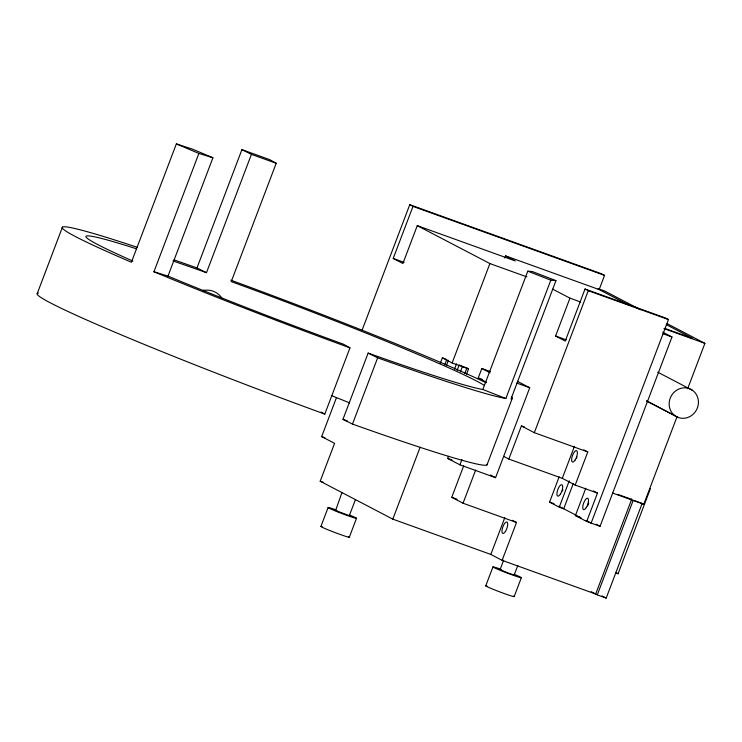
<?xml version="1.0" encoding="UTF-8"?>
<svg xmlns="http://www.w3.org/2000/svg" width="742" height="742" viewBox="0 0 742 742"><rect width="100%" height="100%" fill="white"/><g stroke="black" fill="none" stroke-linecap="round" stroke-linejoin="round"><path stroke-width="1.11" d="M37.285 293.405L62.449 227.145M212.926 157.768L198.884 153.436L153.937 271.757L167.98 276.089L212.926 157.768L192.772 149.253L176.355 143.911L131.408 262.232A240.742 10.917 20.8 0 1 137.483 247.392M241.92 149.634L251.427 154.364L206.48 272.685L196.973 267.955L241.92 149.634L269.596 159.604L276.2 163.286L231.254 281.608A215.393 9.767 20.8 0 1 483.979 385.172M38.426 293.081A240.742 10.917 20.8 0 0 324.792 414.11L349.964 347.85L343.37 344.167A215.393 9.767 20.8 0 1 167.98 276.089M631.794 498.967L595.678 594.036L502.121 560.34L490.824 554.441L392.815 519.14L320.192 481.215L334.577 443.345L321.666 436.602L336.478 397.591M362.003 330.403L409.76 204.699L601.326 273.696L604.554 275.384L599.156 289.584L505.599 255.888L504.783 258.049M505.599 255.888L515.282 260.943L417.273 225.642L402.887 263.503L393.204 258.448L412.988 206.387L409.76 204.699M487.179 464.195A240.742 10.917 20.8 0 1 352.478 424.081L342.962 419.351L368.134 353.09A215.393 9.767 20.8 0 0 482.847 389.494L505.858 398.51L550.805 280.188L555.962 280.634L511.015 398.955A240.742 10.917 20.8 0 0 511.572 396.877M352.478 424.081L377.65 357.82L368.134 353.09M320.896 526.523L328.085 507.593M355.381 499.802L349.306 515.634L335.625 510.515L342.025 492.391M349.343 537.18L356.531 518.25M440.294 363.246L442.343 357.839L445.905 359.119M444.746 364.851L446.795 359.443M446.359 365.695L448.409 360.287M392.815 519.14L420.12 447.259M466.468 374.265L468.527 368.857L452.138 362.959L489.896 263.568L417.273 225.642M454.475 369.21L456.534 363.803M457.109 370.369L459.168 364.962L468.527 368.857M460.402 371.816L462.461 366.409M464.854 373.421L466.913 368.013M517.462 381.342L529.732 387.741L495.573 477.672L459.929 464.835L447.667 458.426L448.465 456.321M486.409 382.241L478.228 377.966L481.827 368.505L490.462 371.612M482.847 389.494L527.794 271.173L532.404 271.572L555.962 280.634M459.929 464.835L461.932 459.576M502.121 560.34L516.506 522.479L463.045 503.224L451.748 497.316L463.676 465.911M463.045 503.224L475.659 470.001M486.993 464.891L512.166 398.63M662.717 332.156L671.964 336.989L600.055 526.301L586.69 521.487L597.477 493.087L575.198 485.064L562.288 478.321L508.827 459.066L521.413 425.936L524.622 427.095M586.004 520.411L591.142 523.091L668.449 319.579L665.222 317.891L585.03 289.009L565.256 341.07L555.572 336.015L569.949 298.154L552.707 289.148M575.198 485.064L587.785 451.934L534.323 432.679L588.258 290.697L585.03 289.009M490.824 554.441L504.801 517.656M485.741 585.902L492.929 566.971M517.823 565.478L514.141 575.004L507.76 572.889L500.071 569.643L503.67 560.173M573.297 483.524L563.707 508.762L559.255 507.157L549.572 502.102L559.153 476.856M514.178 596.549L521.366 577.619M562.288 478.321L574.466 446.267M559.255 507.157L569.235 480.862M586.69 521.487L575.393 515.588L585.781 488.245M634.243 500.581L642.164 503.428L606.205 598.089L597.291 594.88L633.251 500.219M612.521 493.013L643.778 504.272L677.001 416.791M687.667 388.715L704.9 343.361L667.123 323.633M615.888 572.972L618.067 573.761L650.428 488.57M335.226 510.273L336.868 510.626M500.071 569.643L501.713 569.995M251.427 154.364L276.2 163.286M412.988 206.387L604.554 275.384M598.905 288.963L604.841 291.105L640.578 309.766M588.258 290.697L668.449 319.579M489.896 263.568L526.839 276.868M664.739 328.372L692.759 338.463L666.26 324.625M663.942 328.604L704.9 343.361M569.949 298.154L580.643 302.003M663.051 333.779L671.964 336.989M393.204 258.448L404.102 262.371M555.572 336.015L566.257 339.864M516.766 383.076L529.732 387.741M478.228 377.966L482.421 379.477M617.696 494.358L631.637 499.375M447.667 458.426L451.989 459.984M549.572 502.102L554.024 503.707M575.393 515.588L579.845 517.193M321.666 436.602L324.931 437.78M451.748 497.316L457.091 499.245M320.192 481.215L323.456 482.383M527.794 271.173L550.805 280.188M198.884 153.436L176.355 143.911M597.969 288.963L629.68 305.518M657.764 372.187L692.601 390.394A15.461 14.423 -62.4 0 1 689.522 416.744A15.461 14.423 -62.4 0 1 669.247 402.081A15.461 14.423 -62.4 0 1 692.601 390.394M646.514 400.893L674.97 415.752M646.801 401.06L678.299 417.505M481.827 368.505L489.998 372.772M442.343 357.839L452.138 362.959M583.806 449.865L587.785 451.934M521.413 425.936L534.323 432.679M642.164 503.428L643.778 504.272M593.368 490.944L597.477 493.087M503.66 456.367L508.827 459.066M596.039 524.204L600.055 526.301M558.865 506.239L577.1 515.755M579.103 516.803L581.107 517.851M490.462 475.001L495.573 477.672M616.055 572.703L618.067 573.761M512.397 520.327L516.506 522.479M602.105 595.947L606.205 598.089M591.142 591.662L597.291 594.88M321.026 412.005L324.792 414.11M349.463 514.994A15.267 0.696 20.8 0 1 353.099 517.499A15.267 0.696 20.8 0 1 331.099 509.133A15.267 0.696 20.8 0 1 335.736 509.773M576.534 458.445A6.084 2.17 -70.2 0 1 577.026 456.942M348.545 536.689A15.267 0.696 20.8 0 1 334.475 532.348A15.267 0.696 20.8 0 1 322.186 526.644M514.299 574.364A15.267 0.696 20.8 0 1 517.935 576.868A15.267 0.696 20.8 0 1 495.944 568.502A15.267 0.696 20.8 0 1 500.581 569.142M513.371 596.058A15.267 0.696 20.8 0 1 499.31 591.717A15.267 0.696 20.8 0 1 487.03 586.013M587.655 506.016A6.084 2.17 -70.2 0 1 588.768 503.076M562.325 491.028A6.084 2.17 -70.2 0 1 562.946 489.59M132.846 261.054A215.393 9.767 20.8 0 1 136.472 248.802M173.034 260.98A215.393 9.767 20.8 0 1 206.48 272.685M203.66 290.001A20.275 18.921 -62.4 0 1 204.189 291.152M221.802 297.969A20.284 19.162 -61.7 0 0 214.16 291.615L213.01 291.152A20.284 18.689 -63 0 0 203.243 290.539M505.858 398.51A240.742 10.917 20.8 0 1 377.65 357.82M349.964 347.85A240.742 10.917 20.8 0 1 153.937 271.757M173.999 259.858A240.742 10.917 20.8 0 1 196.973 267.955M230.743 280.142A240.742 10.917 20.8 0 1 486.14 382.77M347.33 420.899A215.393 9.767 20.8 0 1 342.962 419.351M331.303 395.542A215.393 9.767 20.8 0 1 349.686 402.915M575.106 460.059A6.084 2.17 -70.2 0 0 576.664 450.663A6.084 2.17 -70.2 0 0 571.748 458.306A6.084 2.17 -70.2 0 0 575.106 460.059M505.441 531.439A6.084 2.17 -70.2 0 0 506.999 522.043A6.084 2.17 -70.2 0 0 502.084 529.686A6.084 2.17 -70.2 0 0 505.441 531.439M560.405 494.144A6.084 2.17 -70.2 0 0 561.963 484.749A6.084 2.17 -70.2 0 0 557.047 492.391A6.084 2.17 -70.2 0 0 560.405 494.144M586.226 507.63A6.084 2.17 -70.2 0 0 587.785 498.234A6.084 2.17 -70.2 0 0 582.869 505.877A6.084 2.17 -70.2 0 0 586.226 507.63"/></g></svg>
